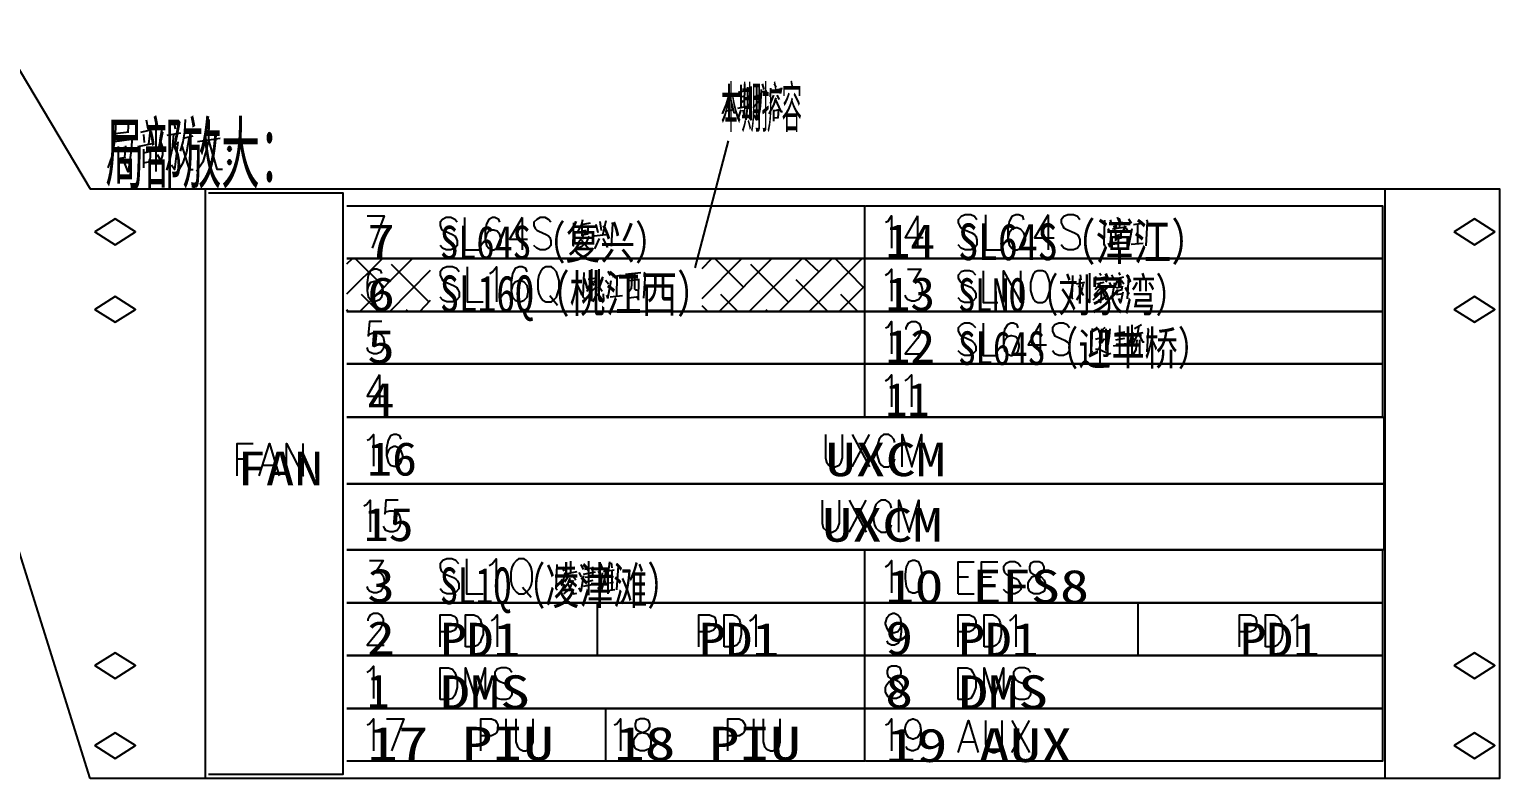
# Model space of a CAD drawing. Header units: metres. Extents: x 17 to 1264, y 17 to 859.
# Drawn here: x 506.6 to 881.3, y 330.6 to 521.6 of the extents above; entities that cross this region are included whole.
import ezdxf

# ---------------------------------------------------------------- set-up
doc = ezdxf.new("R2010")
doc.units = ezdxf.units.M
for name, color, linetype in [('LINES', 7, 'Continuous'), ('POLYLINES', 4, 'Continuous'), ('RECTS', 7, 'Continuous'), ('TEXTS', 3, 'Continuous')]:
    doc.layers.add(name, color=color, linetype=linetype)

msp = doc.modelspace()

# ---------------------------------------------------------------- linework, layer by layer
at = {"layer": 'LINES'}
for p, q in [((464.25, 578.016), (522.138, 480.96)), ((522.138, 330.624), (464.25, 515.376)), ((684.858, 507.744), (684.858, 498.384)), ((687.306, 505.584), (689.178, 506.016)), ((687.882, 507.456), (687.882, 501.84)), ((688.89, 507.744), (688.746, 501.84)), ((689.61, 506.88), (689.61, 502.272)), ((689.61, 506.448), (690.474, 506.592)), ((694.506, 505.872), (693.066, 505.584)), ((693.354, 507.744), (693.786, 506.304)), ((695.514, 506.592), (695.37, 504.432)), ((695.514, 505.872), (698.106, 506.448)), ((696.378, 507.744), (696.81, 506.88)), ((698.25, 506.736), (697.962, 505.152)), ((683.274, 504.72), (686.442, 505.296)), ((687.882, 504.432), (688.602, 504.576)), ((687.882, 502.992), (688.602, 503.424)), ((689.61, 502.272), (689.178, 498.528)), ((689.61, 504.432), (690.33, 504.72)), ((689.61, 502.416), (690.33, 502.56)), ((691.05, 501.696), (692.49, 503.424)), ((691.194, 504.432), (692.49, 504.864)), ((696.234, 504.864), (695.37, 502.704)), ((697.098, 504.864), (697.674, 503.712)), ((536.394, 498.528), (536.826, 496.368)), ((543.306, 498.528), (543.738, 496.224)), ((552.378, 498.672), (552.234, 493.344)), ((684.138, 500.832), (685.722, 501.12)), ((687.162, 501.552), (689.178, 501.984)), ((687.882, 501.12), (687.162, 498.816)), ((688.458, 501.12), (688.746, 499.68)), ((696.234, 501.12), (696.234, 498.24)), ((696.234, 500.832), (697.386, 501.12)), ((697.53, 499.104), (696.234, 498.96)), ((697.53, 501.264), (697.386, 499.104)), ((528.474, 495.072), (531.93, 495.504)), ((531.93, 497.808), (528.618, 497.52)), ((531.786, 495.504), (531.93, 498.24)), ((538.122, 496.08), (534.954, 495.36)), ((535.962, 492.768), (535.818, 494.784)), ((537.402, 495.936), (536.97, 492.336)), ((538.842, 497.52), (538.842, 485.424)), ((538.842, 496.224), (540.426, 496.512)), ((540.426, 496.8), (539.85, 493.344)), ((541.722, 494.64), (545.178, 495.216)), ((528.33, 493.056), (532.65, 493.632)), ((529.338, 487.584), (529.338, 491.76)), ((531.066, 491.472), (529.338, 491.184)), ((530.922, 489.024), (531.21, 491.904)), ((534.234, 491.76), (538.41, 492.624)), ((535.674, 491.04), (535.674, 486.288)), ((537.402, 488.016), (537.546, 491.04)), ((543.018, 492.192), (544.458, 492.48)), ((545.898, 493.92), (548.346, 494.496)), ((547.338, 494.208), (546.618, 490.32)), ((555.258, 493.776), (549.498, 492.912)), ((557.562, 491.184), (557.562, 491.328)), ((557.562, 491.184), (557.562, 491.04)), ((684.714, 493.2), (676.218, 460.8)), ((529.338, 488.736), (531.21, 489.024)), ((537.402, 490.464), (535.674, 490.032)), ((535.674, 487.584), (537.834, 488.016)), ((540.138, 488.16), (539.274, 489.6)), ((545.754, 487.584), (544.458, 485.424)), ((546.618, 490.32), (545.754, 487.584)), ((557.562, 487.728), (557.562, 487.872)), ((557.562, 487.728), (557.562, 487.584)), ((632.154, 473.616), (632.154, 465.408)), ((647.274, 471.888), (649.578, 472.32)), ((652.026, 472.608), (652.314, 470.304)), ((652.746, 469.152), (653.61, 472.896)), ((732.954, 474.048), (732.954, 465.84)), ((766.218, 474.336), (766.218, 465.408)), ((782.058, 473.04), (782.346, 471.888)), ((783.066, 472.032), (785.226, 472.464)), ((783.354, 472.176), (783.642, 470.88)), ((783.786, 473.76), (784.218, 472.752)), ((784.506, 472.32), (784.362, 471.024)), ((786.666, 473.328), (787.386, 472.176)), ((787.962, 471.888), (790.122, 472.176)), ((647.418, 471.456), (647.418, 469.008)), ((647.418, 471.168), (648.858, 471.456)), ((647.418, 470.16), (648.57, 470.448)), ((649.002, 469.44), (647.418, 469.152)), ((647.418, 468.288), (649.002, 468.576)), ((649.002, 471.6), (648.858, 469.44)), ((654.186, 469.296), (650.586, 468.864)), ((651.594, 469.728), (651.018, 471.888)), ((781.482, 470.88), (782.058, 469.872)), ((782.058, 466.128), (782.346, 470.448)), ((782.634, 470.736), (785.514, 471.168)), ((783.354, 470.016), (784.794, 470.304)), ((783.354, 470.304), (783.354, 467.712)), ((783.354, 469.008), (784.506, 469.296)), ((783.354, 468.144), (784.938, 468.432)), ((784.794, 468.432), (784.938, 470.448)), ((786.81, 469.872), (786.09, 471.024)), ((786.81, 466.416), (787.674, 470.88)), ((788.97, 472.032), (788.97, 466.992)), ((650.73, 465.696), (651.882, 468.288)), ((652.746, 468.288), (653.898, 465.984)), ((782.058, 466.128), (781.626, 467.136)), ((782.634, 466.848), (785.514, 467.28)), ((784.074, 468.144), (784.074, 465.408)), ((786.81, 466.56), (786.522, 467.28)), ((787.386, 466.848), (790.41, 467.136)), ((587.514, 461.808), (588.954, 463.248)), ((587.514, 454.176), (596.586, 463.248)), ((597.018, 455.904), (589.674, 463.248)), ((590.826, 449.712), (604.218, 463.248)), ((608.394, 452.16), (598.89, 461.664)), ((678.09, 460.656), (680.538, 463.248)), ((678.09, 453.024), (688.17, 463.248)), ((688.602, 455.904), (681.258, 463.248)), ((682.41, 449.712), (695.802, 463.248)), ((690.042, 449.712), (703.578, 463.248)), ((699.978, 452.16), (690.474, 461.664)), ((697.674, 449.712), (711.21, 463.248)), ((707.754, 459.792), (704.154, 463.248)), ((705.306, 449.712), (718.842, 463.248)), ((719.13, 455.904), (711.93, 463.248)), ((598.458, 449.712), (608.826, 460.224)), ((649.866, 457.776), (648.714, 454.752)), ((649.002, 457.92), (650.586, 458.208)), ((649.866, 460.512), (649.866, 452.304)), ((649.866, 457.488), (650.442, 456.336)), ((650.442, 457.632), (651.018, 456.624)), ((651.162, 460.224), (651.162, 455.184)), ((652.746, 458.496), (651.738, 456.624)), ((654.186, 456.624), (653.466, 457.632)), ((654.042, 459.936), (654.618, 458.928)), ((654.042, 453.024), (654.906, 457.632)), ((655.194, 458.64), (657.354, 458.928)), ((656.346, 458.64), (656.202, 453.744)), ((658.506, 459.216), (662.394, 459.648)), ((659.082, 457.92), (659.226, 452.304)), ((661.962, 457.776), (659.082, 457.488)), ((661.818, 452.592), (661.962, 458.064)), ((710.058, 449.712), (701.994, 457.776)), ((773.418, 456.768), (775.578, 457.2)), ((774.426, 459.072), (774.57, 457.776)), ((776.01, 457.92), (776.01, 454.032)), ((778.314, 458.64), (778.17, 456.912)), ((778.314, 458.064), (781.194, 458.496)), ((778.602, 456.768), (780.474, 457.2)), ((779.322, 459.504), (779.754, 458.928)), ((781.338, 458.64), (780.906, 457.2)), ((782.346, 459.072), (782.922, 458.064)), ((783.786, 457.488), (783.21, 456.192)), ((783.498, 458.064), (785.514, 458.496)), ((784.218, 459.648), (784.506, 458.928)), ((784.218, 456.336), (784.218, 458.208)), ((784.65, 458.208), (784.65, 456.336)), ((784.938, 457.632), (785.514, 456.768)), ((595.578, 449.712), (591.258, 454.032)), ((639.21, 453.744), (641.226, 451.296)), ((650.154, 455.04), (651.162, 456.048)), ((651.738, 456.192), (652.602, 454.896)), ((654.042, 453.168), (653.754, 453.888)), ((654.618, 453.456), (657.786, 453.744)), ((687.162, 449.712), (682.842, 454.032)), ((712.938, 449.712), (719.418, 456.192)), ((717.69, 449.712), (713.37, 454.032)), ((774.426, 454.176), (773.418, 452.592)), ((773.994, 456.336), (775.146, 453.744)), ((779.61, 455.616), (778.026, 454.032)), ((779.754, 457.056), (778.17, 455.184)), ((779.322, 456.336), (779.754, 455.328)), ((779.754, 455.04), (780.762, 456.336)), ((781.77, 457.056), (782.49, 455.904)), ((782.202, 453.744), (782.49, 453.024)), ((782.49, 452.88), (783.21, 457.056)), ((783.642, 455.76), (785.082, 456.048)), ((783.786, 455.328), (783.642, 454.032)), ((783.642, 454.032), (785.226, 454.32)), ((785.082, 455.184), (783.786, 454.896)), ((785.082, 456.192), (784.938, 455.184)), ((587.802, 449.712), (587.514, 450.144)), ((603.21, 449.712), (602.634, 450.144)), ((606.09, 449.712), (608.826, 452.592)), ((679.53, 449.712), (678.09, 451.152)), ((694.794, 449.712), (694.362, 450.144)), ((764.202, 446.688), (764.202, 438.48)), ((784.506, 438.48), (784.506, 446.112)), ((787.53, 446.256), (787.53, 438.624)), ((789.978, 446.256), (788.25, 445.248)), ((778.314, 442.656), (779.466, 442.944)), ((778.89, 445.392), (779.322, 444.24)), ((779.754, 441.648), (780.618, 442.8)), ((779.898, 444.816), (780.762, 445.68)), ((779.898, 441.936), (779.898, 445.248)), ((780.906, 445.248), (780.906, 439.776)), ((780.906, 444.672), (781.914, 444.816)), ((783.21, 444.096), (785.802, 444.528)), ((785.658, 442.8), (783.354, 442.368)), ((786.81, 443.808), (788.106, 444.24)), ((787.53, 443.952), (786.81, 440.784)), ((787.53, 443.52), (788.106, 442.368)), ((788.106, 443.952), (790.41, 444.384)), ((789.546, 442.512), (789.546, 438.624)), ((778.314, 440.064), (779.178, 440.064)), ((782.922, 440.928), (786.234, 441.504)), ((595.866, 433.584), (595.866, 425.376)), ((716.25, 410.112), (720.714, 418.32)), ((716.25, 418.32), (720.714, 410.112)), ((559.578, 412.128), (562.17, 412.128)), ((566.202, 410.544), (569.226, 410.544)), ((715.53, 393.408), (719.85, 401.616)), ((715.53, 401.616), (719.85, 393.408)), ((644.538, 386.064), (644.538, 383.04)), ((649.146, 377.424), (649.146, 386.064)), ((642.378, 384.624), (642.81, 383.472)), ((644.106, 382.464), (642.954, 380.736)), ((646.122, 383.328), (643.242, 382.752)), ((645.546, 384.48), (643.53, 384.048)), ((645.834, 381.168), (644.826, 382.608)), ((647.274, 382.032), (646.698, 383.184)), ((647.13, 385.2), (647.706, 383.904)), ((647.85, 382.752), (650.874, 383.328)), ((648.138, 384.048), (650.154, 384.336)), ((650.298, 382.176), (648.282, 381.888)), ((650.154, 384.624), (650.154, 382.176)), ((651.594, 383.472), (652.17, 382.32)), ((652.602, 383.04), (652.026, 378.288)), ((652.17, 385.344), (652.602, 384.192)), ((653.61, 383.616), (652.89, 383.328)), ((652.89, 382.608), (653.466, 380.016)), ((655.626, 383.76), (654.042, 383.472)), ((654.042, 383.616), (654.042, 377.712)), ((654.474, 382.032), (655.482, 382.176)), ((654.906, 385.632), (655.05, 384.336)), ((655.05, 383.616), (655.05, 378.576)), ((655.05, 383.472), (655.05, 383.616)), ((632.298, 379.44), (634.458, 376.848)), ((642.81, 377.712), (643.674, 378.432)), ((643.962, 380.736), (645.114, 380.88)), ((650.874, 380.16), (647.706, 379.584)), ((648.138, 380.736), (650.298, 381.168)), ((651.45, 379.44), (652.026, 378.576)), ((654.042, 378.576), (655.77, 378.864)), ((655.482, 380.592), (654.474, 380.448)), ((743.322, 382.032), (745.914, 382.032)), ((749.226, 382.032), (751.818, 382.032)), ((651.306, 375.408), (651.306, 362.016)), ((743.322, 377.712), (747.354, 377.712)), ((789.114, 375.408), (789.114, 362.016)), ((653.466, 348.48), (653.466, 335.088)), ((628.122, 337.68), (628.122, 345.888)), ((691.194, 337.68), (691.194, 345.888)), ((757.002, 337.248), (761.466, 345.456)), ((757.002, 345.456), (761.466, 337.248)), ((744.33, 339.984), (747.354, 339.984))]:
    msp.add_line(p, q, dxfattribs=at)
at = {"layer": 'POLYLINES'}
for points in [[(690.474, 507.024), (690.474, 498.528), (689.898, 499.392)], [(691.914, 507.744), (691.914, 498.528), (691.338, 499.824)], [(693.066, 506.304), (692.922, 503.136), (692.778, 501.264), (692.202, 498.384)], [(684.858, 504.864), (684.138, 502.56), (683.13, 500.112)], [(685.002, 504.864), (686.154, 500.4), (686.73, 500.4)], [(696.81, 504.144), (696.234, 502.272), (695.082, 500.112)], [(696.666, 503.856), (698.106, 500.688), (698.538, 500.688)], [(546.33, 498.672), (546.186, 495.504), (545.754, 492.912), (545.034, 490.608)], [(528.618, 498.24), (528.474, 495.072), (528.33, 493.056), (527.61, 489.168), (526.602, 486.288)], [(543.306, 494.928), (543.018, 491.184), (542.586, 489.312), (541.578, 485.712)], [(532.794, 494.064), (532.506, 490.176), (531.786, 485.28), (530.922, 487.44)], [(539.85, 493.488), (540.57, 491.472), (540.57, 489.6), (540.138, 488.16)], [(544.458, 492.912), (544.026, 489.312), (543.594, 485.856), (542.874, 487.008)], [(545.466, 491.904), (547.338, 485.856), (548.346, 485.856)], [(552.234, 493.344), (551.658, 490.752), (550.794, 487.728), (549.21, 485.424)], [(552.234, 493.344), (554.394, 486), (555.834, 486)], [(558.088, 491.144), (557.615, 491.734), (557.143, 491.144)], [(557.143, 491.144), (557.615, 490.553), (558.088, 491.144)], [(557.97, 491.144), (557.615, 491.587), (557.261, 491.144)], [(557.261, 491.144), (557.615, 490.701), (557.97, 491.144)], [(557.852, 491.144), (557.615, 491.439), (557.379, 491.144)], [(557.379, 491.144), (557.615, 490.848), (557.852, 491.144)], [(558.088, 487.748), (557.615, 488.339), (557.143, 487.748)], [(557.143, 487.748), (557.615, 487.158), (558.088, 487.748)], [(557.97, 487.748), (557.615, 488.191), (557.261, 487.748)], [(557.261, 487.748), (557.615, 487.305), (557.97, 487.748)], [(557.852, 487.748), (557.615, 488.043), (557.379, 487.748)], [(557.379, 487.748), (557.615, 487.453), (557.852, 487.748)], [(523.318, 470.002), (528.491, 466.707), (533.665, 470.002), (528.491, 473.296), (523.318, 470.002), (523.318, 470.002)], [(592.698, 474.048), (597.018, 474.048), (593.994, 465.84)], [(615.594, 472.464), (615.018, 473.184), (614.01, 473.616), (612.858, 473.616), (611.85, 473.184), (611.274, 472.464), (611.274, 471.6), (611.562, 470.88), (611.85, 470.448), (612.57, 470.16), (614.442, 469.296), (615.018, 469.008), (615.306, 468.576), (615.594, 467.712), (615.594, 466.56), (615.018, 465.84), (614.01, 465.408), (612.858, 465.408), (611.85, 465.84), (611.274, 466.56)], [(617.466, 473.616), (617.466, 465.408), (621.21, 465.408)], [(626.538, 472.464), (626.25, 473.184), (625.242, 473.616), (624.666, 473.616), (623.658, 473.184), (623.082, 472.032), (622.794, 470.16), (622.794, 468.144), (623.082, 466.56), (623.658, 465.84), (624.666, 465.408), (624.954, 465.408), (625.818, 465.84), (626.538, 466.56), (626.826, 467.712), (626.826, 468.144), (626.538, 469.296), (625.818, 470.16), (624.954, 470.448), (624.666, 470.448), (623.658, 470.16), (623.082, 469.296), (622.794, 468.144)], [(632.154, 473.616), (628.986, 468.144), (633.594, 468.144)], [(639.498, 472.464), (638.922, 473.184), (638.058, 473.616), (636.762, 473.616), (635.898, 473.184), (635.178, 472.464), (635.178, 471.6), (635.466, 470.88), (635.898, 470.448), (636.474, 470.16), (638.346, 469.296), (638.922, 469.008), (639.21, 468.576), (639.498, 467.712), (639.498, 466.56), (638.922, 465.84), (638.058, 465.408), (636.762, 465.408), (635.898, 465.84), (635.178, 466.56)], [(645.309, 472.337), (645.11, 466.708), (645.377, 466.384)], [(647.562, 473.04), (647.274, 471.888), (646.266, 470.016)], [(654.97, 466.384), (655.297, 472.004), (655.038, 472.337)], [(724.746, 472.464), (725.466, 472.752), (726.33, 474.048), (726.33, 465.84)], [(732.954, 474.048), (729.786, 468.576), (734.394, 468.576)], [(748.074, 473.04), (747.498, 473.904), (746.49, 474.336), (745.05, 474.336), (744.042, 473.904), (743.322, 473.04), (743.322, 472.32), (743.754, 471.456), (744.042, 471.024), (744.762, 470.592), (746.778, 469.728), (747.498, 469.296), (747.786, 468.864), (748.074, 468), (748.074, 466.704), (747.498, 465.84), (746.49, 465.408), (745.05, 465.408), (744.042, 465.84), (743.322, 466.704)], [(750.234, 474.336), (750.234, 465.408), (754.266, 465.408)], [(760.026, 473.04), (759.738, 473.904), (758.73, 474.336), (758.01, 474.336), (757.002, 473.904), (756.282, 472.608), (755.994, 470.592), (755.994, 468.432), (756.282, 466.704), (757.002, 465.84), (758.01, 465.408), (758.298, 465.408), (759.306, 465.84), (760.026, 466.704), (760.458, 468), (760.458, 468.432), (760.026, 469.728), (759.306, 470.592), (758.298, 471.024), (758.01, 471.024), (757.002, 470.592), (756.282, 469.728), (755.994, 468.432)], [(766.218, 474.336), (762.762, 468.432), (767.802, 468.432)], [(774.282, 473.04), (773.706, 473.904), (772.698, 474.336), (771.258, 474.336), (770.25, 473.904), (769.53, 473.04), (769.53, 472.32), (769.962, 471.456), (770.25, 471.024), (770.97, 470.592), (772.986, 469.728), (773.706, 469.296), (773.994, 468.864), (774.282, 468), (774.282, 466.704), (773.706, 465.84), (772.698, 465.408), (771.258, 465.408), (770.25, 465.84), (769.53, 466.704)], [(780.618, 472.982), (780.401, 466.826), (780.693, 466.472)], [(791.183, 466.472), (791.541, 472.618), (791.258, 472.982)], [(869.723, 470.002), (874.896, 466.707), (880.07, 470.002), (874.896, 473.296), (869.723, 470.002), (869.723, 470.002)], [(649.146, 468.864), (648.57, 467.424), (647.418, 466.272), (646.122, 465.552)], [(647.85, 469.296), (647.274, 468.288), (646.41, 466.992)], [(647.274, 467.856), (649.29, 465.552), (650.01, 465.696)], [(616.17, 459.792), (615.45, 460.656), (614.442, 461.088), (613.002, 461.088), (611.994, 460.656), (611.274, 459.792), (611.274, 458.928), (611.706, 458.064), (611.994, 457.632), (612.714, 457.2), (614.73, 456.336), (615.45, 455.904), (615.738, 455.472), (616.17, 454.608), (616.17, 453.312), (615.45, 452.592), (614.442, 452.16), (613.002, 452.16), (611.994, 452.592), (611.274, 453.312)], [(618.186, 461.088), (618.186, 452.16), (622.218, 452.16)], [(623.946, 459.36), (624.666, 459.792), (625.674, 461.088), (625.674, 452.16)], [(633.45, 459.792), (633.162, 460.656), (632.154, 461.088), (631.434, 461.088), (630.426, 460.656), (629.706, 459.36), (629.418, 457.2), (629.418, 455.04), (629.706, 453.312), (630.426, 452.592), (631.434, 452.16), (631.722, 452.16), (632.73, 452.592), (633.45, 453.312), (633.738, 454.608), (633.738, 455.04), (633.45, 456.336), (632.73, 457.2), (631.722, 457.632), (631.434, 457.632), (630.426, 457.2), (629.706, 456.336), (629.418, 455.04)], [(638.202, 461.088), (637.482, 460.656), (636.906, 459.792), (636.474, 458.928), (636.186, 457.632), (636.186, 455.472), (636.474, 454.176), (636.906, 453.312), (637.482, 452.592), (638.202, 452.16), (639.642, 452.16), (640.218, 452.592), (640.938, 453.312), (641.226, 454.176), (641.658, 455.472), (641.658, 457.632), (641.226, 458.928), (640.938, 459.792), (640.218, 460.656), (639.642, 461.088), (638.202, 461.088)], [(596.442, 459.36), (596.154, 460.08), (595.146, 460.512), (594.57, 460.512), (593.562, 460.08), (592.986, 458.928), (592.698, 457.056), (592.698, 455.04), (592.986, 453.456), (593.562, 452.736), (594.57, 452.304), (594.858, 452.304), (595.866, 452.736), (596.442, 453.456), (596.73, 454.752), (596.73, 455.04), (596.442, 456.192), (595.866, 457.056), (594.858, 457.344), (594.57, 457.344), (593.562, 457.056), (592.986, 456.192), (592.698, 455.04)], [(647.895, 459.631), (647.678, 453.474), (647.969, 453.12)], [(651.738, 460.512), (651.738, 452.88), (652.026, 452.448), (653.034, 452.448), (652.89, 454.176)], [(660.234, 459.36), (660.09, 456.768), (659.946, 455.472), (659.226, 454.464)], [(660.81, 459.504), (660.81, 455.472), (661.098, 455.184), (661.53, 455.184)], [(663.224, 453.12), (663.581, 459.266), (663.298, 459.631)], [(724.746, 458.928), (725.466, 459.36), (726.33, 460.512), (726.33, 452.304)], [(730.362, 460.512), (733.818, 460.512), (731.946, 457.344), (732.954, 457.344), (733.53, 457.056), (733.818, 456.624), (734.106, 455.472), (734.106, 454.752), (733.818, 453.456), (733.242, 452.736), (732.234, 452.304), (731.37, 452.304), (730.362, 452.736), (730.074, 453.168), (729.786, 453.888)], [(747.786, 458.928), (747.066, 459.792), (746.202, 460.08), (744.906, 460.08), (744.042, 459.792), (743.322, 458.928), (743.322, 458.208), (743.754, 457.488), (744.042, 457.056), (744.618, 456.624), (746.49, 455.904), (747.066, 455.472), (747.354, 455.04), (747.786, 454.32), (747.786, 453.168), (747.066, 452.304), (746.202, 452.016), (744.906, 452.016), (744.042, 452.304), (743.322, 453.168)], [(749.658, 460.08), (749.658, 452.016), (753.402, 452.016)], [(754.842, 452.016), (754.842, 460.08), (759.306, 452.016), (759.306, 460.08)], [(763.626, 460.08), (762.906, 459.792), (762.33, 458.928), (762.042, 458.208), (761.754, 457.056), (761.754, 455.04), (762.042, 453.888), (762.33, 453.168), (762.906, 452.304), (763.626, 452.016), (764.778, 452.016), (765.498, 452.304), (766.074, 453.168), (766.362, 453.888), (766.65, 455.04), (766.65, 457.056), (766.362, 458.208), (766.074, 458.928), (765.498, 459.792), (764.778, 460.08), (763.626, 460.08)], [(772.451, 458.866), (772.252, 453.237), (772.519, 452.913)], [(776.73, 459.504), (776.73, 452.016), (776.01, 453.168)], [(786.465, 452.913), (786.792, 458.532), (786.533, 458.866)], [(523.318, 450.238), (528.491, 446.943), (533.665, 450.238), (528.491, 453.532), (523.318, 450.238), (523.318, 450.238)], [(651.162, 455.328), (651.018, 454.176), (650.586, 453.024), (650.154, 452.16)], [(659.226, 453.168), (661.386, 453.456), (661.818, 452.736)], [(775.146, 456.768), (774.858, 455.76), (774.426, 454.032)], [(779.754, 454.896), (778.89, 453.744), (777.594, 452.592)], [(779.754, 455.328), (779.754, 453.744), (779.61, 452.016), (779.034, 452.736)], [(779.898, 455.184), (780.906, 452.88), (781.482, 452.88)], [(785.226, 454.608), (784.65, 451.872), (784.218, 453.024)], [(869.723, 450.238), (874.896, 446.943), (880.07, 450.238), (874.896, 453.532), (869.723, 450.238), (869.723, 450.238)], [(596.442, 447.12), (593.274, 447.12), (592.986, 443.52), (593.274, 443.952), (594.282, 444.384), (595.146, 444.384), (596.154, 443.952), (596.73, 443.232), (597.018, 441.936), (597.018, 441.216), (596.73, 440.064), (596.154, 439.344), (595.146, 438.912), (594.282, 438.912), (593.274, 439.344), (592.986, 439.632), (592.698, 440.496)], [(724.746, 445.536), (725.466, 445.824), (726.33, 447.12), (726.33, 438.912)], [(730.074, 445.104), (730.074, 445.536), (730.362, 446.256), (730.65, 446.688), (731.37, 447.12), (732.522, 447.12), (733.242, 446.688), (733.53, 446.256), (733.818, 445.536), (733.818, 444.672), (733.53, 443.952), (732.954, 442.8), (729.786, 438.912), (734.106, 438.912)], [(747.786, 445.536), (747.066, 446.256), (746.202, 446.688), (744.906, 446.688), (744.042, 446.256), (743.322, 445.536), (743.322, 444.672), (743.754, 443.952), (744.042, 443.52), (744.618, 443.232), (746.49, 442.368), (747.066, 441.936), (747.354, 441.648), (747.786, 440.784), (747.786, 439.632), (747.066, 438.912), (746.202, 438.48), (744.906, 438.48), (744.042, 438.912), (743.322, 439.632)], [(749.658, 446.688), (749.658, 438.48), (753.402, 438.48)], [(758.586, 445.536), (758.298, 446.256), (757.434, 446.688), (756.714, 446.688), (755.85, 446.256), (755.13, 445.104), (754.842, 443.232), (754.842, 441.216), (755.13, 439.632), (755.85, 438.912), (756.714, 438.48), (757.002, 438.48), (758.01, 438.912), (758.586, 439.632), (758.874, 440.784), (758.874, 441.216), (758.586, 442.368), (758.01, 443.232), (757.002, 443.52), (756.714, 443.52), (755.85, 443.232), (755.13, 442.368), (754.842, 441.216)], [(764.202, 446.688), (761.178, 441.216), (765.786, 441.216)], [(771.69, 445.536), (771.114, 446.256), (770.106, 446.688), (768.954, 446.688), (767.946, 446.256), (767.37, 445.536), (767.37, 444.672), (767.658, 443.952), (767.946, 443.52), (768.522, 443.232), (770.394, 442.368), (771.114, 441.936), (771.402, 441.648), (771.69, 440.784), (771.69, 439.632), (771.114, 438.912), (770.106, 438.48), (768.954, 438.48), (767.946, 438.912), (767.37, 439.632)], [(777.426, 445.396), (777.227, 439.767), (777.494, 439.443)], [(779.466, 443.232), (779.322, 441.792), (779.466, 441.072), (779.178, 440.064)], [(781.914, 445.248), (781.77, 443.376), (781.482, 441.216), (781.05, 441.936)], [(789.258, 445.68), (788.97, 444.096), (788.538, 442.944), (787.818, 441.504)], [(788.826, 442.512), (788.682, 440.928), (788.538, 439.92), (787.818, 438.624)], [(789.258, 444.096), (790.266, 441.936), (790.698, 441.936)], [(791.44, 439.443), (791.767, 445.063), (791.508, 445.396)], [(779.178, 440.064), (781.77, 438.912), (782.202, 439.056)], [(595.866, 433.584), (592.698, 428.112), (597.306, 428.112)], [(724.746, 432), (725.466, 432.432), (726.33, 433.584), (726.33, 425.376)], [(729.786, 432), (730.362, 432.432), (731.37, 433.584), (731.37, 425.376)], [(559.578, 407.808), (559.578, 416.016), (563.61, 416.016)], [(565.194, 407.808), (567.786, 416.016), (570.234, 407.808)], [(572.106, 407.808), (572.106, 416.016), (576.426, 407.808), (576.426, 416.016)], [(592.698, 416.88), (593.274, 417.168), (594.282, 418.32), (594.282, 410.256)], [(601.338, 417.168), (601.05, 418.032), (600.186, 418.32), (599.466, 418.32), (598.602, 418.032), (598.026, 416.88), (597.594, 414.864), (597.594, 412.992), (598.026, 411.408), (598.602, 410.544), (599.466, 410.256), (599.898, 410.256), (600.762, 410.544), (601.338, 411.408), (601.77, 412.56), (601.77, 412.992), (601.338, 414.144), (600.762, 414.864), (599.898, 415.296), (599.466, 415.296), (598.602, 414.864), (598.026, 414.144), (597.594, 412.992)], [(709.482, 418.32), (709.482, 412.416), (709.77, 411.264), (710.346, 410.544), (711.354, 410.112), (711.93, 410.112), (712.938, 410.544), (713.514, 411.264), (713.802, 412.416), (713.802, 418.32)], [(727.194, 416.304), (726.906, 417.168), (726.186, 417.888), (725.61, 418.32), (724.314, 418.32), (723.738, 417.888), (723.162, 417.168), (722.874, 416.304), (722.586, 415.152), (722.586, 413.28), (722.874, 412.128), (723.162, 411.264), (723.738, 410.544), (724.314, 410.112), (725.61, 410.112), (726.186, 410.544), (726.906, 411.264), (727.194, 412.128)], [(729.066, 410.112), (729.066, 418.32), (731.514, 410.112), (733.962, 418.32), (733.962, 410.112)], [(591.834, 400.176), (592.554, 400.464), (593.418, 401.616), (593.418, 393.552)], [(600.618, 401.616), (597.45, 401.616), (597.162, 398.16), (597.45, 398.592), (598.458, 398.88), (599.322, 398.88), (600.33, 398.592), (600.906, 397.728), (601.194, 396.576), (601.194, 395.856), (600.906, 394.704), (600.33, 393.84), (599.322, 393.552), (598.458, 393.552), (597.45, 393.84), (597.162, 394.272), (596.874, 394.992)], [(708.618, 401.616), (708.618, 395.712), (708.906, 394.56), (709.626, 393.84), (710.49, 393.408), (711.21, 393.408), (712.074, 393.84), (712.65, 394.56), (713.082, 395.712), (713.082, 401.616)], [(726.33, 399.6), (726.042, 400.464), (725.466, 401.184), (724.89, 401.616), (723.594, 401.616), (723.018, 401.184), (722.298, 400.464), (722.01, 399.6), (721.722, 398.448), (721.722, 396.576), (722.01, 395.28), (722.298, 394.56), (723.018, 393.84), (723.594, 393.408), (724.89, 393.408), (725.466, 393.84), (726.042, 394.56), (726.33, 395.28)], [(728.202, 393.408), (728.202, 401.616), (730.794, 393.408), (733.242, 401.616), (733.242, 393.408)], [(593.274, 386.208), (596.73, 386.208), (594.858, 383.184), (595.866, 383.184), (596.442, 382.752), (596.73, 382.32), (597.018, 381.168), (597.018, 380.448), (596.73, 379.296), (596.154, 378.432), (595.146, 378), (594.282, 378), (593.274, 378.432), (592.986, 378.864), (592.698, 379.584)], [(616.026, 385.344), (615.306, 386.208), (614.298, 386.64), (613.002, 386.64), (611.994, 386.208), (611.274, 385.344), (611.274, 384.48), (611.562, 383.616), (611.994, 383.184), (612.57, 382.752), (614.73, 381.888), (615.306, 381.456), (615.738, 381.024), (616.026, 380.304), (616.026, 379.008), (615.306, 378.144), (614.298, 377.712), (613.002, 377.712), (611.994, 378.144), (611.274, 379.008)], [(618.042, 386.64), (618.042, 377.712), (622.218, 377.712)], [(623.802, 384.912), (624.522, 385.344), (625.53, 386.64), (625.53, 377.712)], [(631.29, 386.64), (630.714, 386.208), (629.994, 385.344), (629.562, 384.48), (629.274, 383.184), (629.274, 381.024), (629.562, 379.872), (629.994, 379.008), (630.714, 378.144), (631.29, 377.712), (632.73, 377.712), (633.306, 378.144), (634.026, 379.008), (634.458, 379.872), (634.746, 381.024), (634.746, 383.184), (634.458, 384.48), (634.026, 385.344), (633.306, 386.208), (632.73, 386.64), (631.29, 386.64)], [(654.474, 385.92), (654.186, 384.048), (653.61, 382.176)], [(724.746, 384.624), (725.466, 385.056), (726.33, 386.208), (726.33, 378)], [(731.658, 386.208), (730.65, 385.776), (730.074, 384.624), (729.786, 382.752), (729.786, 381.6), (730.074, 379.584), (730.65, 378.432), (731.658, 378), (732.234, 378), (733.242, 378.432), (733.818, 379.584), (734.106, 381.6), (734.106, 382.752), (733.818, 384.624), (733.242, 385.776), (732.234, 386.208), (731.658, 386.208)], [(743.322, 377.712), (743.322, 385.92), (747.354, 385.92)], [(749.226, 377.712), (749.226, 385.92), (753.402, 385.92)], [(759.306, 384.624), (758.586, 385.488), (757.722, 385.92), (756.426, 385.92), (755.562, 385.488), (754.842, 384.624), (754.842, 383.904), (755.13, 383.184), (755.562, 382.752), (756.138, 382.32), (758.01, 381.6), (758.586, 381.168), (758.874, 380.736), (759.306, 380.016), (759.306, 378.864), (758.586, 378.144), (757.722, 377.712), (756.426, 377.712), (755.562, 378.144), (754.842, 378.864)], [(762.618, 385.92), (761.754, 385.488), (761.466, 384.624), (761.466, 383.904), (761.754, 383.184), (762.33, 382.752), (763.626, 382.32), (764.49, 382.032), (765.21, 381.168), (765.498, 380.448), (765.498, 379.296), (765.21, 378.432), (764.778, 378.144), (763.914, 377.712), (762.618, 377.712), (761.754, 378.144), (761.466, 378.432), (761.178, 379.296), (761.178, 380.448), (761.466, 381.168), (762.042, 382.032), (762.906, 382.32), (764.202, 382.752), (764.778, 383.184), (765.21, 383.904), (765.21, 384.624), (764.778, 385.488), (763.914, 385.92), (762.618, 385.92)], [(641.018, 385.222), (640.8, 379.065), (641.092, 378.711)], [(643.098, 383.04), (642.378, 379.872), (641.946, 380.736)], [(647.85, 382.32), (647.13, 378.288), (646.698, 379.296)], [(652.458, 378.864), (653.178, 381.168), (653.61, 383.76)], [(656.346, 378.711), (656.704, 384.857), (656.421, 385.222)], [(642.954, 379.152), (643.962, 380.736), (644.394, 381.744)], [(643.674, 378.432), (644.394, 379.296), (645.258, 381.168)], [(643.818, 380.16), (645.258, 377.712), (646.122, 377.856)], [(592.986, 370.8), (592.986, 371.232), (593.274, 371.952), (593.562, 372.384), (594.282, 372.816), (595.434, 372.816), (596.154, 372.384), (596.442, 371.952), (596.73, 371.232), (596.73, 370.368), (596.442, 369.648), (595.866, 368.496), (592.698, 364.608), (597.018, 364.608)], [(611.274, 364.176), (611.274, 372.384), (614.01, 372.384), (615.018, 371.952), (615.306, 371.664), (615.594, 370.8), (615.594, 369.648), (615.306, 368.928), (615.018, 368.496), (614.01, 368.064), (611.274, 368.064)], [(617.754, 364.176), (617.754, 372.384), (619.914, 372.384), (620.922, 371.952), (621.498, 371.232), (621.786, 370.368), (622.218, 369.216), (622.218, 367.344), (621.786, 366.192), (621.498, 365.328), (620.922, 364.608), (619.914, 364.176), (617.754, 364.176)], [(624.378, 370.8), (624.954, 371.232), (625.818, 372.384), (625.818, 364.176)], [(677.226, 364.176), (677.226, 372.384), (679.962, 372.384), (680.97, 371.952), (681.258, 371.664), (681.546, 370.8), (681.546, 369.648), (681.258, 368.928), (680.97, 368.496), (679.962, 368.064), (677.226, 368.064)], [(683.706, 364.176), (683.706, 372.384), (685.866, 372.384), (686.874, 371.952), (687.45, 371.232), (687.738, 370.368), (688.026, 369.216), (688.026, 367.344), (687.738, 366.192), (687.45, 365.328), (686.874, 364.608), (685.866, 364.176), (683.706, 364.176)], [(690.186, 370.8), (690.906, 371.232), (691.77, 372.384), (691.77, 364.176)], [(728.778, 370.08), (728.49, 368.928), (727.914, 368.064), (727.05, 367.776), (726.618, 367.776), (725.754, 368.064), (725.178, 368.928), (724.746, 370.08), (724.746, 370.368), (725.178, 371.664), (725.754, 372.384), (726.618, 372.816), (727.05, 372.816), (727.914, 372.384), (728.49, 371.664), (728.778, 370.08), (728.778, 368.064), (728.49, 366.192), (727.914, 365.04), (727.05, 364.608), (726.33, 364.608), (725.466, 365.04), (725.178, 365.76)], [(743.322, 364.176), (743.322, 372.384), (746.202, 372.384), (747.066, 371.952), (747.354, 371.664), (747.786, 370.8), (747.786, 369.648), (747.354, 368.928), (747.066, 368.496), (746.202, 368.064), (743.322, 368.064)], [(749.946, 364.176), (749.946, 372.384), (752.106, 372.384), (752.97, 371.952), (753.69, 371.232), (753.978, 370.368), (754.266, 369.216), (754.266, 367.344), (753.978, 366.192), (753.69, 365.328), (752.97, 364.608), (752.106, 364.176), (749.946, 364.176)], [(756.426, 370.8), (757.002, 371.232), (758.01, 372.384), (758.01, 364.176)], [(815.034, 364.176), (815.034, 372.384), (817.914, 372.384), (818.778, 371.952), (819.066, 371.664), (819.354, 370.8), (819.354, 369.648), (819.066, 368.928), (818.778, 368.496), (817.914, 368.064), (815.034, 368.064)], [(821.658, 364.176), (821.658, 372.384), (823.818, 372.384), (824.682, 371.952), (825.258, 371.232), (825.69, 370.368), (825.978, 369.216), (825.978, 367.344), (825.69, 366.192), (825.258, 365.328), (824.682, 364.608), (823.818, 364.176), (821.658, 364.176)], [(828.138, 370.8), (828.714, 371.232), (829.722, 372.384), (829.722, 364.176)], [(523.318, 359.42), (528.491, 356.125), (533.665, 359.42), (528.491, 362.715), (523.318, 359.42), (523.318, 359.42)], [(869.723, 359.42), (874.896, 356.125), (880.07, 359.42), (874.896, 362.715), (869.723, 359.42), (869.723, 359.42)], [(592.698, 357.696), (593.274, 358.128), (594.282, 359.28), (594.282, 351.072)], [(611.274, 350.784), (611.274, 358.848), (613.434, 358.848), (614.442, 358.56), (615.018, 357.696), (615.306, 356.976), (615.594, 355.824), (615.594, 353.808), (615.306, 352.656), (615.018, 351.936), (614.442, 351.072), (613.434, 350.784), (611.274, 350.784)], [(617.754, 350.784), (617.754, 358.848), (620.346, 350.784), (622.794, 358.848), (622.794, 350.784)], [(629.562, 357.696), (628.986, 358.56), (628.122, 358.848), (626.826, 358.848), (625.818, 358.56), (625.242, 357.696), (625.242, 356.976), (625.53, 356.256), (625.818, 355.824), (626.538, 355.392), (628.41, 354.672), (628.986, 354.24), (629.274, 353.808), (629.562, 353.088), (629.562, 351.936), (628.986, 351.072), (628.122, 350.784), (626.826, 350.784), (625.818, 351.072), (625.242, 351.936)], [(726.33, 359.28), (725.466, 358.848), (725.178, 358.128), (725.178, 357.408), (725.466, 356.544), (726.042, 356.112), (727.338, 355.824), (728.202, 355.392), (728.778, 354.672), (729.21, 353.808), (729.21, 352.656), (728.778, 351.936), (728.49, 351.504), (727.626, 351.072), (726.33, 351.072), (725.466, 351.504), (725.178, 351.936), (724.746, 352.656), (724.746, 353.808), (725.178, 354.672), (725.754, 355.392), (726.618, 355.824), (727.914, 356.112), (728.49, 356.544), (728.778, 357.408), (728.778, 358.128), (728.49, 358.848), (727.626, 359.28), (726.33, 359.28)], [(743.322, 350.784), (743.322, 358.848), (745.626, 358.848), (746.49, 358.56), (747.066, 357.696), (747.354, 356.976), (747.786, 355.824), (747.786, 353.808), (747.354, 352.656), (747.066, 351.936), (746.49, 351.072), (745.626, 350.784), (743.322, 350.784)], [(749.946, 350.784), (749.946, 358.848), (752.394, 350.784), (754.842, 358.848), (754.842, 350.784)], [(761.754, 357.696), (761.178, 358.56), (760.17, 358.848), (758.874, 358.848), (758.01, 358.56), (757.434, 357.696), (757.434, 356.976), (757.722, 356.256), (758.01, 355.824), (758.586, 355.392), (760.458, 354.672), (761.178, 354.24), (761.466, 353.808), (761.754, 353.088), (761.754, 351.936), (761.178, 351.072), (760.17, 350.784), (758.874, 350.784), (758.01, 351.072), (757.434, 351.936)], [(592.698, 344.304), (593.274, 344.592), (594.282, 345.888), (594.282, 337.68)], [(597.594, 345.888), (602.058, 345.888), (598.89, 337.68)], [(621.642, 337.68), (621.642, 345.888), (624.378, 345.888), (625.386, 345.456), (625.674, 345.024), (625.962, 344.304), (625.962, 343.152), (625.674, 342.288), (625.386, 342), (624.378, 341.568), (621.642, 341.568)], [(630.57, 345.888), (630.57, 339.984), (631.002, 338.832), (631.578, 338.112), (632.442, 337.68), (633.162, 337.68), (634.026, 338.112), (634.602, 338.832), (635.034, 339.984), (635.034, 345.888)], [(655.626, 344.304), (656.346, 344.592), (657.21, 345.888), (657.21, 337.68)], [(662.25, 345.888), (661.242, 345.456), (660.954, 344.592), (660.954, 343.872), (661.242, 343.152), (661.962, 342.72), (663.114, 342.288), (664.122, 342), (664.698, 341.136), (664.986, 340.416), (664.986, 339.264), (664.698, 338.4), (664.41, 338.112), (663.402, 337.68), (662.25, 337.68), (661.242, 338.112), (660.954, 338.4), (660.666, 339.264), (660.666, 340.416), (660.954, 341.136), (661.674, 342), (662.538, 342.288), (663.834, 342.72), (664.41, 343.152), (664.698, 343.872), (664.698, 344.592), (664.41, 345.456), (663.402, 345.888), (662.25, 345.888)], [(684.57, 337.68), (684.57, 345.888), (687.45, 345.888), (688.314, 345.456), (688.602, 345.024), (689.034, 344.304), (689.034, 343.152), (688.602, 342.288), (688.314, 342), (687.45, 341.568), (684.57, 341.568)], [(693.642, 345.888), (693.642, 339.984), (693.93, 338.832), (694.506, 338.112), (695.514, 337.68), (696.09, 337.68), (697.098, 338.112), (697.674, 338.832), (697.962, 339.984), (697.962, 345.888)], [(724.746, 344.304), (725.466, 344.592), (726.33, 345.888), (726.33, 337.68)], [(733.818, 343.152), (733.53, 342), (732.954, 341.136), (731.946, 340.704), (731.658, 340.704), (730.65, 341.136), (730.074, 342), (729.786, 343.152), (729.786, 343.44), (730.074, 344.592), (730.65, 345.456), (731.658, 345.888), (731.946, 345.888), (732.954, 345.456), (733.53, 344.592), (733.818, 343.152), (733.818, 341.136), (733.53, 339.264), (732.954, 338.112), (731.946, 337.68), (731.37, 337.68), (730.362, 338.112), (730.074, 338.832)], [(743.322, 337.248), (745.914, 345.456), (748.362, 337.248)], [(750.234, 345.456), (750.234, 339.552), (750.522, 338.4), (751.098, 337.68), (752.106, 337.248), (752.682, 337.248), (753.69, 337.68), (754.266, 338.4), (754.554, 339.552), (754.554, 345.456)], [(523.318, 339.029), (528.491, 335.734), (533.665, 339.029), (528.491, 342.324), (523.318, 339.029), (523.318, 339.029)], [(869.723, 339.029), (874.896, 335.734), (880.07, 339.029), (874.896, 342.324), (869.723, 339.029), (869.723, 339.029)]]:
    msp.add_lwpolyline(points, dxfattribs=at)
at = {"layer": 'RECTS'}
for points in [[(522.138, 480.96), (551.37, 480.96), (551.37, 330.624), (522.138, 330.624)], [(551.37, 480.96), (852.042, 480.96), (852.042, 330.624), (551.37, 330.624)], [(551.37, 480.96), (852.042, 480.96), (852.042, 330.624), (551.37, 330.624)], [(552.234, 479.952), (586.506, 479.952), (586.506, 331.632), (552.234, 331.632)], [(852.042, 480.96), (881.274, 480.96), (881.274, 330.624), (852.042, 330.624)], [(587.514, 476.64), (719.418, 476.64), (719.418, 463.248), (587.514, 463.248)], [(719.706, 476.64), (851.466, 476.64), (851.466, 463.248), (719.706, 463.248)], [(587.514, 463.248), (719.418, 463.248), (719.418, 449.712), (587.514, 449.712)], [(587.514, 463.248), (719.418, 463.248), (719.418, 449.712), (587.514, 449.712)], [(719.706, 463.248), (851.466, 463.248), (851.466, 449.712), (719.706, 449.712)], [(587.514, 449.712), (719.418, 449.712), (719.418, 436.32), (587.514, 436.32)], [(719.706, 449.712), (851.466, 449.712), (851.466, 436.32), (719.706, 436.32)], [(587.514, 436.32), (719.418, 436.32), (719.418, 422.784), (587.514, 422.784)], [(719.706, 436.32), (851.466, 436.32), (851.466, 422.784), (719.706, 422.784)], [(587.514, 422.784), (851.754, 422.784), (851.754, 405.792), (587.514, 405.792)], [(587.514, 405.792), (851.754, 405.792), (851.754, 388.944), (587.514, 388.944)], [(587.514, 388.944), (719.418, 388.944), (719.418, 375.408), (587.514, 375.408)], [(719.706, 388.944), (851.466, 388.944), (851.466, 375.408), (719.706, 375.408)], [(587.514, 375.408), (719.418, 375.408), (719.418, 362.016), (587.514, 362.016)], [(719.706, 375.408), (851.466, 375.408), (851.466, 362.016), (719.706, 362.016)], [(587.514, 362.016), (719.418, 362.016), (719.418, 348.48), (587.514, 348.48)], [(719.706, 362.016), (851.466, 362.016), (851.466, 348.48), (719.706, 348.48)], [(587.514, 348.48), (719.418, 348.48), (719.418, 335.088), (587.514, 335.088)], [(719.706, 348.48), (851.466, 348.48), (851.466, 335.088), (719.706, 335.088)]]:
    msp.add_lwpolyline(points, dxfattribs=at)

# ---------------------------------------------------------------- texts
at = {"layer": 'TEXTS'}
for s, height, width, p in [('本期扩容', 10.395, 0.381773, (682.842, 496.574)), ('局部放大：', 14.8501, 0.509029, (526.026, 482.632)), ('SL64S（复兴）', 8.5536, 0.79547, (611.274, 463.013)), ('SL64S（漳江）', 9.3555, 0.794783, (743.322, 462.788)), ('7', 8.554, 1.211639, (592.698, 463.445)), ('14', 8.5536, 1.090475, (724.746, 463.445)), ('6', 8.554, 1.211639, (592.698, 449.909)), ('SL16Q（桃江西）', 9.3555, 0.750748, (611.274, 449.54)), ('13', 8.5536, 1.090475, (724.746, 449.909)), ('SLNO（刘家湾）', 8.5536, 0.74195, (743.322, 449.621)), ('SL64S（迎丰桥）', 8.5536, 0.760424, (743.322, 436.085)), ('5', 8.554, 1.211639, (592.698, 436.517)), ('12', 8.5536, 1.090475, (724.746, 436.517)), ('4', 8.554, 1.211639, (592.698, 422.981)), ('11', 8.5536, 0.969311, (724.746, 422.981)), ('16', 8.5536, 1.090475, (592.698, 407.861)), ('UXCM', 8.5536, 1.317869, (709.482, 407.717)), ('FAN', 8.5536, 1.25237, (559.578, 405.413)), ('15', 8.5536, 1.090475, (591.834, 391.157)), ('UXCM', 8.5536, 1.317869, (708.618, 391.013)), ('SL1Q（凌津滩）', 9.3555, 0.712652, (611.274, 375.092)), ('3', 8.554, 1.211639, (592.698, 375.605)), ('10 EFS8', 8.5536, 1.274718, (724.746, 375.317)), ('2', 8.554, 1.211639, (592.698, 362.213)), ('PD1', 8.5536, 1.171384, (611.274, 361.781)), ('PD1', 8.5536, 1.171384, (677.226, 361.781)), ('9', 8.554, 1.211639, (724.746, 362.213)), ('PD1', 8.5536, 1.171384, (743.322, 361.781)), ('PD1', 8.5536, 1.171384, (815.034, 361.781)), ('1', 8.554, 0.969311, (592.698, 348.677)), ('DMS', 8.5536, 1.31287, (611.274, 348.389)), ('8', 8.554, 1.211639, (724.746, 348.677)), ('DMS', 8.5536, 1.31287, (743.322, 348.389)), ('17', 8.5536, 1.342938, (592.698, 335.285)), ('PIU', 8.5536, 1.342133, (616.821, 335.285)), ('18', 8.5536, 1.342938, (655.626, 335.285)), ('PIU', 8.5536, 1.342133, (679.749, 335.285)), ('19 AUX', 8.5536, 1.363191, (724.746, 334.853))]:
    msp.add_text(s, height=height, dxfattribs=dict(at, width=width)).set_placement(p)

doc.saveas('drawing.dxf')
